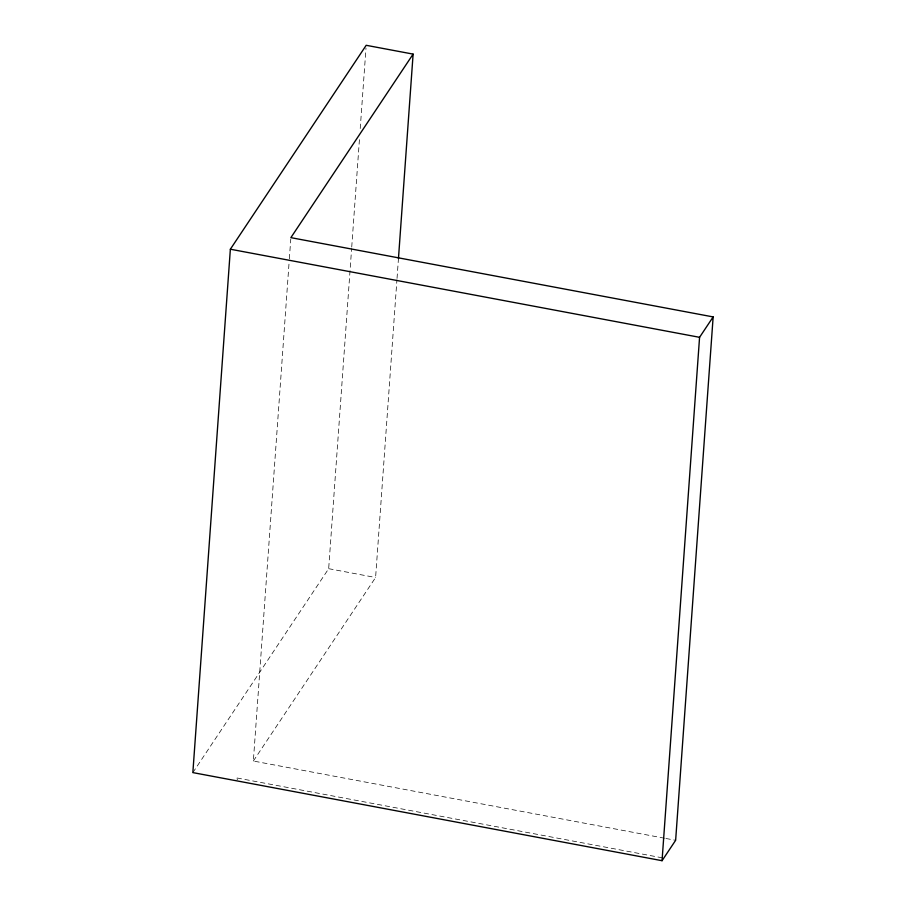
<?xml version="1.0" encoding="UTF-8"?>
<svg xmlns="http://www.w3.org/2000/svg" width="906" height="906" viewBox="0 0 906 906"><rect width="100%" height="100%" fill="white"/><g stroke="black" fill="none" stroke-linecap="round" stroke-linejoin="round"><path stroke-width="0.68" stroke-dasharray="4.53 3.4" d="M664.517 838.22L253.352 761.029L289.252 260.215M289.354 258.799L290.769 239.048M192.853 772.603L328.674 568.685L351.63 248.448M351.732 247.032L359.614 136.999M360.226 128.539L365.99 48.12M253.352 761.029L375.594 577.496L396.93 279.829M397.032 278.414L398.447 258.663M328.674 568.685L375.594 577.496M665.91 838.48L675.638 840.304M662.388 857.846L235.537 777.71L237.655 779.556"/><path stroke-width="1.36" d="M230.362 249.218L192.853 772.603L662.048 860.7L675.638 840.304L713.147 316.919L290.871 237.644L413.113 54.111L366.194 45.3L230.362 249.218L699.568 337.315L713.147 316.919M398.447 258.663L413.113 54.111M662.048 860.7L699.568 337.315"/></g></svg>
